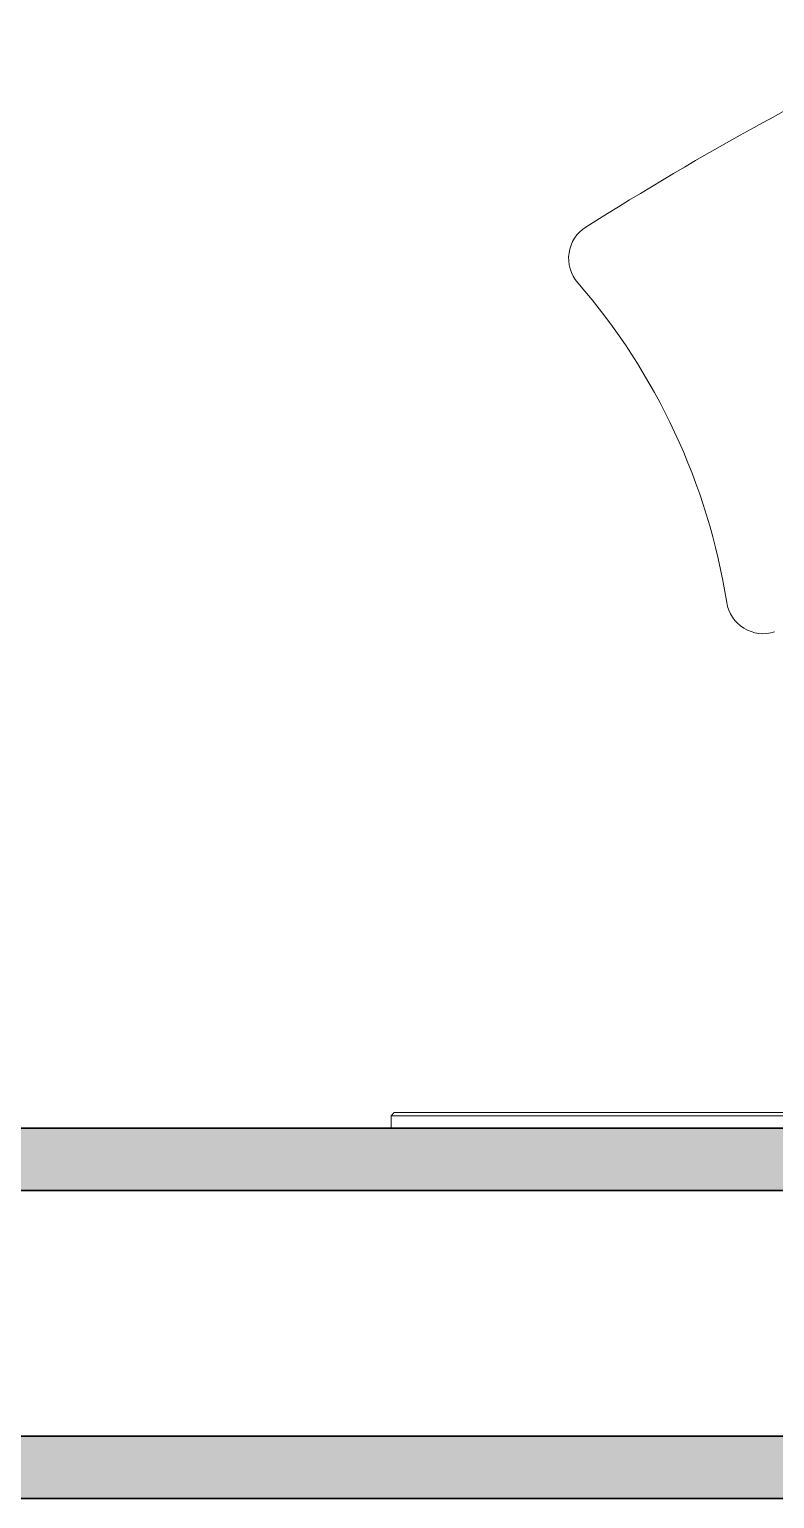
# Model space of a CAD drawing. Header units: millimetres. Extents: x 155927 to 317870, y -36033 to 97293.
# Drawn here: x 207315 to 208522, y 15108 to 17486 of the extents above; entities that cross this region are included whole.
import ezdxf

# ---------------------------------------------------------------- set-up
doc = ezdxf.new("R2010")
doc.units = ezdxf.units.MM
doc.header["$MEASUREMENT"] = 0
for name, color, linetype, lineweight in [('A-GENM', 8, 'CONTINUOUS', 9), ('A-WALL-PATT', 7, 'CONTINUOUS', 9), ('I-FURN', 8, 'CONTINUOUS', 9), ('I-WALL', 7, 'CONTINUOUS', 9)]:
    doc.layers.add(name, color=color, linetype=linetype, lineweight=lineweight)

msp = doc.modelspace()

# ---------------------------------------------------------------- hatches: boundary and pattern name
at = {"layer": 'A-WALL-PATT'}
for points in [[(210618.8, 15606.6), (210618.8, 15707.6), (202204.8, 15707.6), (202204.8, 15606.6), (210604.5, 15606.6)], [(210618.8, 15107.6), (210618.8, 15208.6), (202103.8, 15208.6), (202103.8, 15107.6), (210604.5, 15107.6)]]:
    msp.add_hatch(color=256, dxfattribs=at).paths.add_polyline_path(points, flags=0)

# ---------------------------------------------------------------- linework, layer by layer
at = {"layer": 'A-GENM'}
for p, q in [((207900.8, 15727.6), (207905.8, 15732.6)), ((209100.8, 15727.6), (207900.8, 15727.6)), ((207900.8, 15727.6), (207900.8, 15707.6)), ((207905.8, 15732.6), (209095.8, 15732.6))]:
    msp.add_line(p, q, dxfattribs=at)
at = {"layer": 'I-FURN'}
for centre, radius, start, end in [((211176.1, 12475.2), 5546.8, 115.3875, 122.2488), ((208248.4, 17115.6), 60, 122.2488, 220.9651), ((207418.9, 16395.4), 1038.5, 9.0349, 40.9651), ((208503.7, 16567.9), 60, 189.0349, 287.7512)]:
    msp.add_arc(centre, radius, start, end, dxfattribs=at)
at = {"layer": 'I-WALL', "lineweight": 30}
for p, q in [((210618.8, 15707.6), (202205.8, 15707.6)), ((202204.8, 15606.6), (210618.8, 15606.6)), ((210618.8, 15208.6), (202204.8, 15208.6)), ((202103.8, 15107.6), (210618.8, 15107.6))]:
    msp.add_line(p, q, dxfattribs=at)

doc.saveas('drawing.dxf')
